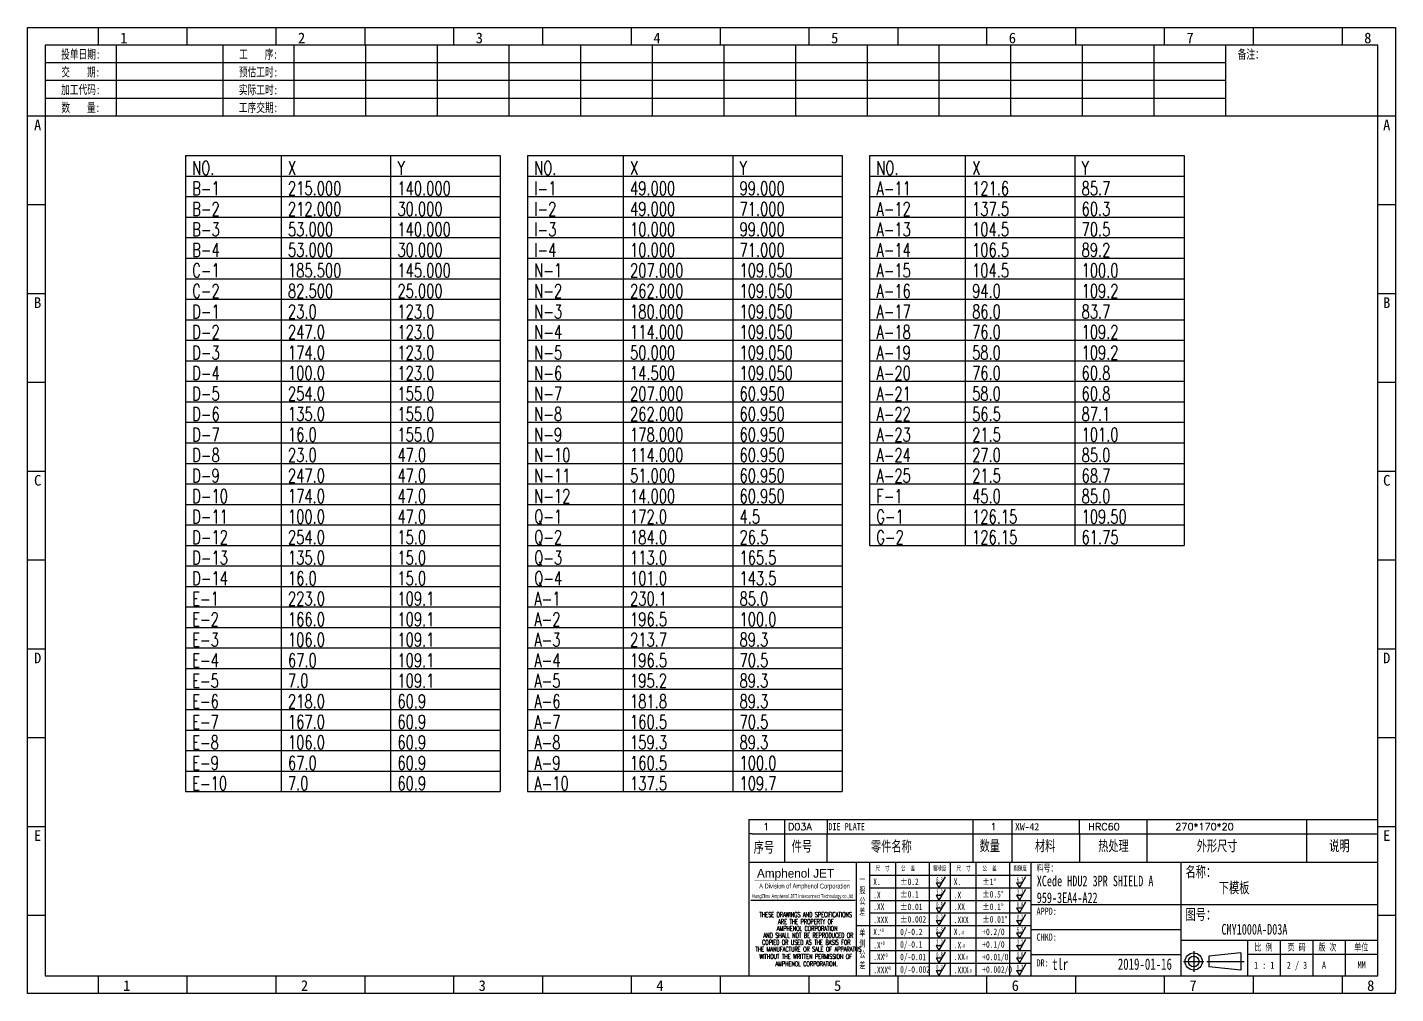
# Model space of a CAD drawing. Header units: millimetres. Extents: x -2852 to 5627, y -2271 to 1849.
# Drawn here: x 3526 to 4156, y -1221 to -776 of the extents above; entities that cross this region are included whole.
import ezdxf
from ezdxf.enums import TextEntityAlignment as Align

# ---------------------------------------------------------------- set-up
doc = ezdxf.new("R2010")
doc.units = ezdxf.units.MM
doc.layers.add('1', color=7, linetype='Continuous')
doc.layers.add('41', color=1, linetype='Continuous')
doc.styles.add('CH', font='仿宋_GB2312_0.ttf')
doc.styles.add('jet01', font='simplex.shx', dxfattribs={"width": 0.7, "bigfont": 'hztxt.shx'})
doc.styles.add('SIMPLEX', font='SIMPLEX')
doc.styles.get("Standard").update_dxf_attribs({"font": '仿宋_GB2312_0.ttf', "width": 0.7})
doc.styles.add('TEXTSTYLE_1', font='TRIUMB.TTF')
doc.styles.add('TEXTSTYLE_2', font='TRIUM.TTF')
doc.styles.add('tk', font='', dxfattribs={"width": 0.7})
doc.styles.add('tk 2', font='仿宋_GB2312_0.ttf', dxfattribs={"width": 0.65})
doc.styles.add('tk 4', font='simplex.shx', dxfattribs={"width": 0.65, "bigfont": 'bigfont.shx'})
doc.styles.get('tk').set_extended_font_data('NSimSun')

# ---------------------------------------------------------------- blocks, each defined once
blk = doc.blocks.new('A3-N')
at = {"layer": '1', "color": 1}
for p, q in [((0, 0), (0, 296.73)), ((0, 296.73), (420, 296.73)), ((21.82, 291.27), (21.82, 296.73)), ((49.09, 291.27), (49.09, 296.73)), ((76.36, 291.27), (76.36, 296.73)), ((103.64, 291.27), (103.64, 296.73)), ((103.64, 291.27), (103.64, 296.73)), ((103.64, 291.27), (103.64, 296.73)), ((130.91, 291.27), (130.91, 296.73)), ((158.18, 291.27), (158.18, 296.73)), ((185.45, 291.27), (185.45, 296.73)), ((212.73, 291.27), (212.73, 296.73)), ((240, 291.27), (240, 296.73)), ((267.27, 291.27), (267.27, 296.73)), ((294.55, 291.27), (294.55, 296.73)), ((321.82, 291.27), (321.82, 296.73)), ((349.09, 291.27), (349.09, 296.73)), ((376.36, 291.27), (376.36, 296.73)), ((403.64, 291.27), (403.64, 296.73)), ((420, 296.73), (420, 1)), ((5.45, 269.45), (0, 269.45)), ((420, 269.45), (414.55, 269.45)), ((5.45, 242.18), (0, 242.18)), ((420, 242.18), (414.55, 242.18)), ((5.45, 214.91), (0, 214.91)), ((420, 214.91), (414.55, 214.91)), ((5.45, 187.64), (0, 187.64)), ((420, 187.64), (414.55, 187.64)), ((5.45, 160.36), (0, 160.36)), ((420, 160.36), (414.55, 160.36)), ((5.45, 133.09), (0, 133.09)), ((420, 133.09), (414.55, 133.09)), ((5.45, 105.82), (0, 105.82)), ((420, 105.82), (414.55, 105.82)), ((5.45, 78.55), (0, 78.55)), ((420, 78.55), (414.55, 78.55)), ((5.45, 51.27), (0, 51.27)), ((420, 51.27), (414.55, 51.27)), ((222.45, 49.09), (221.45, 49.09)), ((221.45, 49.09), (221.45, 40.36)), ((222.45, 49.09), (414.55, 49.09)), ((232.36, 49.09), (232.36, 40.36)), ((245.45, 49.09), (245.45, 40.36)), ((290.18, 49.09), (290.18, 40.36)), ((302.18, 49.09), (302.18, 40.36)), ((322.91, 49.09), (322.91, 40.36)), ((343.64, 49.09), (343.64, 40.36)), ((392.73, 40.36), (392.73, 49.09)), ((258.55, 40.36), (258.55, 5.44)), ((266.45, 40.36), (266.45, 5.44)), ((276.78, 40.36), (276.78, 5.45)), ((291.18, 40.36), (291.18, 5.45)), ((301.51, 40.37), (301.51, 5.46)), ((308.01, 40.36), (308.01, 5.45)), ((354.09, 40.36), (354.09, 5.45)), ((308.01, 32.39), (258.55, 32.39)), ((308.01, 28.54), (258.55, 28.54)), ((414.55, 27.27), (308.01, 27.27)), ((5.45, 24), (0, 24)), ((308.01, 24.69), (258.55, 24.69)), ((420, 24), (414.55, 24)), ((308.01, 16.99), (258.55, 16.99)), ((354.09, 19.63), (308.01, 19.63)), ((308.01, 13.14), (258.55, 13.14)), ((414.55, 16.36), (354.09, 16.36)), ((374.55, 16.36), (374.55, 5.45)), ((384.55, 16.36), (384.55, 5.45)), ((394.55, 16.36), (394.55, 5.45)), ((404.55, 16.36), (404.55, 5.45)), ((308.01, 9.29), (258.55, 9.29)), ((308.01, 11.99), (354.09, 11.99)), ((372.51, 12.49), (362.69, 11.5)), ((362.69, 11.5), (362.69, 8.23)), ((372.51, 12.49), (372.51, 7.25)), ((414.55, 12), (374.55, 12)), ((21.82, 0), (21.82, 5.45)), ((49.09, 0), (49.09, 5.45)), ((76.36, 0), (76.36, 5.45)), ((103.64, 0), (103.64, 5.45)), ((130.91, 0), (130.91, 5.45)), ((158.18, 0), (158.18, 5.45)), ((185.45, 0), (185.45, 5.45)), ((212.73, 0), (212.73, 5.45)), ((240, 0), (240, 5.45)), ((267.27, 0), (267.27, 5.45)), ((294.55, 0), (294.55, 5.45)), ((321.82, 0), (321.82, 5.45)), ((349.09, 0), (349.09, 5.45)), ((372.51, 7.25), (362.69, 8.23)), ((376.36, 0), (376.36, 5.45)), ((403.64, 0), (403.64, 5.45)), ((1, 0), (0, 0)), ((420, 0), (1, 0)), ((420, 0), (420, 1))]:
    blk.add_line(p, q, dxfattribs=at)
at = {"layer": '1'}
for p, q in [((414.55, 278.18), (414.55, 284.73)), ((221.45, 40.36), (221.45, 5.45)), ((221.45, 40.36), (414.55, 40.36)), ((221.45, 40.36), (414.55, 40.36)), ((254.41, 40.36), (254.41, 5.45)), ((283.28, 40.36), (283.28, 5.45)), ((308.01, 36.24), (258.55, 36.24)), ((222.08, 28.67), (254.12, 28.67)), ((308.01, 20.84), (254.41, 20.84))]:
    blk.add_line(p, q, dxfattribs=at)
at = {"layer": '1', "color": 1, "ltscale": 0.05}
for p, q in [((278.93, 34.04), (279.79, 32.56)), ((278.93, 34.04), (280.65, 34.04)), ((281.68, 35.84), (279.79, 32.56)), ((303.66, 34.05), (304.52, 32.56)), ((303.66, 34.05), (305.38, 34.05)), ((306.41, 35.84), (304.52, 32.56)), ((278.93, 30.19), (279.79, 28.71)), ((278.93, 30.19), (280.65, 30.19)), ((281.68, 31.99), (279.79, 28.71)), ((303.66, 30.2), (305.38, 30.2)), ((303.66, 30.2), (304.52, 28.71)), ((306.41, 31.99), (304.52, 28.71)), ((278.93, 26.34), (279.79, 24.86)), ((278.93, 26.34), (280.65, 26.34)), ((281.68, 28.14), (279.79, 24.86)), ((303.66, 26.35), (304.52, 24.86)), ((303.66, 26.35), (305.38, 26.35)), ((306.41, 28.14), (304.52, 24.86)), ((278.93, 22.49), (280.65, 22.49)), ((278.93, 22.49), (279.79, 21.01)), ((281.68, 24.29), (279.79, 21.01)), ((303.66, 22.5), (305.38, 22.5)), ((303.66, 22.5), (304.52, 21.01)), ((306.41, 24.29), (304.52, 21.01)), ((278.93, 18.66), (279.79, 17.17)), ((278.93, 18.66), (280.65, 18.66)), ((281.68, 20.45), (279.79, 17.17)), ((303.66, 18.66), (304.52, 17.18)), ((303.66, 18.66), (305.38, 18.66)), ((306.41, 20.46), (304.52, 17.18)), ((278.93, 14.81), (280.65, 14.81)), ((278.93, 14.81), (279.79, 13.32)), ((281.68, 16.6), (279.79, 13.32)), ((281.68, 12.75), (279.79, 9.47)), ((303.66, 14.81), (305.38, 14.81)), ((303.66, 14.81), (304.52, 13.33)), ((306.41, 16.61), (304.52, 13.33)), ((306.41, 12.76), (304.52, 9.48)), ((278.93, 10.96), (279.79, 9.47)), ((278.93, 10.96), (280.65, 10.96)), ((281.68, 8.9), (279.79, 5.62)), ((303.66, 10.96), (304.52, 9.48)), ((303.66, 10.96), (305.38, 10.96)), ((306.41, 8.91), (304.52, 5.63)), ((278.93, 7.11), (279.79, 5.62)), ((278.93, 7.11), (280.65, 7.11)), ((303.66, 7.11), (305.38, 7.11)), ((303.66, 7.11), (304.52, 5.63))]:
    blk.add_line(p, q, dxfattribs=at)
at = {"layer": '1', "color": 1, "ltscale": 0.1}
for p, q in [((358.01, 13.02), (358.01, 6.71)), ((354.86, 9.87), (361.17, 9.87)), ((362.03, 9.87), (373.54, 9.87))]:
    blk.add_line(p, q, dxfattribs=at)
at = {"layer": '1'}
blk.add_lwpolyline([(221.45, 5.45), (414.55, 5.45), (414.55, 291.27), (5.45, 291.27), (5.45, 5.45), (414.55, 5.45)], dxfattribs=at)
at = {"layer": '1', "color": 7, "linetype": 'Continuous', "const_width": 0.123}
blk.add_lwpolyline([(223.11, 34.74), (252.6, 34.76)], dxfattribs=at)
at = {"layer": '1', "color": 1}
for radius in [2.62, 1.64]:
    blk.add_circle((358.01, 9.87), radius, dxfattribs=at)
at = {"layer": '41'}
for p, q in [((27.27, 291.27), (27.27, 269.45)), ((60, 291.27), (60, 269.45)), ((81.82, 291.27), (81.82, 269.45)), ((103.82, 291.27), (103.82, 269.45)), ((125.82, 291.27), (125.82, 269.45)), ((147.82, 291.27), (147.82, 269.45)), ((169.82, 291.27), (169.82, 269.45)), ((191.82, 291.27), (191.82, 269.45)), ((213.82, 291.27), (213.82, 269.45)), ((235.82, 291.27), (235.82, 269.45)), ((257.82, 291.27), (257.82, 269.45)), ((279.82, 291.27), (279.82, 269.45)), ((301.82, 291.27), (301.82, 269.45)), ((323.82, 291.27), (323.82, 269.45)), ((345.82, 291.27), (345.82, 269.45)), ((367.82, 291.27), (367.82, 269.45)), ((367.82, 285.82), (5.45, 285.82)), ((367.82, 280.36), (5.45, 280.36)), ((367.82, 274.91), (5.45, 274.91)), ((414.55, 269.45), (5.45, 269.45))]:
    blk.add_line(p, q, dxfattribs=at)
at = {"layer": '1', "color": 1}
for s, p in [('1', (29.64, 295.11)), ('2', (84.18, 295.11)), ('3', (138.73, 295.11)), ('4', (193.27, 295.11)), ('5', (247.82, 295.11)), ('6', (302.36, 295.11)), ('7', (356.91, 295.11)), ('8', (411.45, 295.11)), ('1', (30.53, 4.11)), ('2', (85.08, 4.11)), ('3', (139.62, 4.11)), ('4', (194.17, 4.11)), ('5', (248.72, 4.11)), ('6', (303.26, 4.11)), ('7', (357.81, 4.11)), ('8', (412.35, 4.11))]:
    blk.add_text(s, height=3.27, dxfattribs=at).set_placement(p, align=Align.TOP_CENTER)
at = {"layer": '1', "style": 'tk', "width": 0.7}
for s, p in [('投单日期:', (16.36, 288.55)), ('工    序:', (70.91, 288.55)), ('备注：', (375.51, 288.55)), ('交    期:', (16.36, 283.09)), ('预估工时:', (70.91, 283.09)), ('加工代码:', (16.36, 277.64)), ('实际工时:', (70.91, 277.64)), ('数    量:', (16.36, 272.18)), ('工序交期:', (70.91, 272.18))]:
    blk.add_text(s, height=2.727, dxfattribs=at).set_placement(p, align=Align.MIDDLE)
at = {"layer": '1', "color": 1}
for s, p in [('A', (2.04, 268.36)), ('B', (2.04, 213.82)), ('C', (2.04, 159.27)), ('D', (2.04, 104.73)), ('E', (2.04, 50.18))]:
    blk.add_text(s, height=3.27, dxfattribs=at).set_placement(p, align=Align.TOP_LEFT)
for s, p in [('A', (418.37, 268.36)), ('B', (418.37, 213.82)), ('C', (418.37, 159.27)), ('D', (418.37, 104.73)), ('E', (418.37, 50.18))]:
    blk.add_text(s, height=3.27, dxfattribs=at).set_placement(p, align=Align.TOP_RIGHT)
at = {"layer": '1', "color": 1, "style": 'tk 2', "width": 0.7}
for s, height, p in [('序号', 3.273, (222.96, 43.34)), ('件号', 3.273, (234.62, 43.61)), ('零件名称', 3.273, (258.97, 43.61)), ('数量', 3.273, (292.3, 43.78)), ('材料', 3.273, (309.27, 43.78)), ('热处理', 3.273, (328.71, 43.78)), ('外形尺寸', 3.273, (358.94, 43.78)), ('说明', 3.273, (399.61, 43.78)), ('料号：', 2.182, (309.77, 37.46)), ('名称：', 3.273, (355.52, 35.79)), ('图号：', 3.273, (355.52, 22.7)), ('比 例', 2.182, (376.69, 13.18)), ('页 码', 2.182, (386.85, 13.18)), ('版 次', 2.182, (396.31, 13.18)), ('单位', 2.182, (407.35, 13.18))]:
    blk.add_text(s, height=height, dxfattribs=at).set_placement(p)
at = {"layer": '1', "color": 7, "linetype": 'Continuous', "style": 'TEXTSTYLE_1'}
blk.add_text('Amphenol JET', height=2.7, dxfattribs=at).set_placement((223.96, 35.61))
at = {"layer": '1', "color": 7, "linetype": 'Continuous'}
for s, height, style, width, p in [('A Division of Amphenol Corporation', 1.5, 'TEXTSTYLE_2', 0.7, (224.64, 32.29)), ('HangZhou Amphenol JET Interconnect Technology co.,ltd ', 1.2, 'TEXTSTYLE_2', 0.6, (222.47, 29.36)), ('THESE DRAWINGS AND SPECIFICATIONS', 1.5, 'tk 4', 0.6, (224.73, 23.52)), ('ARE THE PROPERTY OF', 1.5, 'tk 4', 0.6, (230.45, 21.35)), ('AND SHALL NOT BE REPRODUCED OR', 1.5, 'tk 4', 0.6, (225.95, 17.17)), ('AMPHENOL CORPORATION', 1.5, 'tk 4', 0.6, (230.04, 19.27)), ('THE MANUFACTURE OR SALE OF APPARATUS', 1.5, 'tk 4', 0.6, (223.5, 12.92)), ('COPIED OR USED AS THE BASIS FOR', 1.5, 'tk 4', 0.6, (225.54, 15.02)), ('WITHOUT THE WRITTEN PERMISSION OF', 1.5, 'tk 4', 0.6, (224.73, 10.67)), ('AMPHENOL CORPORATION.', 1.5, 'tk 4', 0.6, (229.63, 8.4))]:
    blk.add_text(s, height=height, dxfattribs=dict(at, style=style, width=width)).set_placement(p)
at = {"layer": '1', "color": 1, "style": 'tk 2', "width": 0.7}
for s, p in [('X.', (259.64, 34.37)), ('%%P0.2', (267.9, 34.37)), ('X.', (284.37, 34.37)), ('%%P1%%D', (293.12, 34.37)), ('.X', (259.64, 30.28)), ('%%P0.1', (267.9, 30.52)), ('.X', (284.37, 30.28)), ('%%P0.5%%D', (293.12, 30.52)), ('.XX', (259.64, 26.71)), ('%%P0.01', (267.9, 26.67)), ('.XX', (284.37, 26.71)), ('%%P0.1%%D', (293.12, 26.67)), ('.XXX', (259.64, 22.68)), ('%%P0.002', (267.9, 22.82)), ('.XXX', (284.37, 22.68)), ('%%P0.01%%D', (293.12, 22.82)), ('X.', (259.64, 18.97)), ('0/-0.2', (267.9, 18.97)), ('X.', (284.37, 18.97)), ('+0.2/0', (293.12, 18.97)), ('.X', (259.64, 14.88)), ('0/-0.1', (267.9, 15.12)), ('.X', (284.37, 14.88)), ('+0.1/0', (293.12, 15.12)), ('.XX', (259.64, 11.31)), ('0/-0.01', (267.9, 11.27)), ('0/-0.002', (267.9, 7.42)), ('.XX', (284.37, 11.31)), ('+0.01/0', (293.12, 11.27)), ('+0.002/0', (293.12, 7.42)), ('.XXX', (259.64, 7.28)), ('.XXX', (284.37, 7.28))]:
    blk.add_text(s, height=2, dxfattribs=at).set_placement(p, align=Align.MIDDLE_LEFT)
at = {"layer": '1', "color": 1, "ltscale": 0.05, "style": 'tk 2', "width": 0.5}
for s, p in [('6.3', (279.01, 34.26)), ('6.3', (303.74, 34.27)), ('3.2', (279.01, 30.41)), ('3.2', (303.74, 30.42)), ('0.8', (279.01, 26.56)), ('0.8', (303.74, 26.57)), ('0.2', (279.01, 22.71)), ('0.2', (303.74, 22.72)), ('6.3', (279.01, 18.87)), ('6.3', (303.74, 18.88)), ('3.2', (279.01, 15.02)), ('0.8', (279.01, 11.17)), ('3.2', (303.74, 15.03)), ('0.8', (303.74, 11.18)), ('0.2', (279.01, 7.32)), ('0.2', (303.74, 7.33))]:
    blk.add_text(s, height=1.6, dxfattribs=at).set_placement(p)
at = {"layer": '1', "style": 'tk 2', "width": 0.7}
for s, p in [('APPD:', (309.77, 24.21)), ('CHKD:', (309.77, 16.27)), ('DR:', (309.77, 8.35))]:
    blk.add_text(s, height=2.182, dxfattribs=at).set_placement(p)
at = {"layer": '1', "color": 7, "style": 'tk 2', "width": 0.7}
blk.add_text('MM', height=2.182, dxfattribs=at).set_placement((408.31, 7.75))
at = {"layer": '1', "color": 1, "ltscale": 0.05, "char_height": 1.5, "width": 6.3627, "attachment_point": 1, "style": 'tk 2'}
for s, insert in [('尺  寸', (260.31, 39.25)), ('公  差', (268.17, 39.25)), ('粗糙度', (277.98, 39.25)), ('尺  寸', (285.2, 39.25)), ('公  差', (293.18, 39.25)), ('粗糙度', (302.71, 39.26))]:
    blk.add_mtext(s, dxfattribs=dict(at, insert=insert))
at = {"layer": '1', "ltscale": 0.05, "char_height": 2, "width": 2.5195, "attachment_point": 1, "style": 'tk 2'}
for s, insert in [('一般公差', (255.39, 36.11)), ('单侧公差', (255.39, 19.71))]:
    blk.add_mtext(s, dxfattribs=dict(at, insert=insert))
at = {"layer": '1', "color": 1, "ltscale": 0.05, "char_height": 1.2, "width": 5.1396, "attachment_point": 1, "line_spacing_factor": 0.8, "style": 'tk 2'}
for s, insert in [('+0', (261.58, 20.13)), ('-0', (286.31, 19.33)), ('+0', (261.88, 16.09)), ('-0', (286.61, 15.29)), ('+0', (262.79, 12.45)), ('+0', (263.87, 8.44)), ('-0', (287.51, 11.65)), ('-0', (288.59, 7.64))]:
    blk.add_mtext(s, dxfattribs=dict(at, insert=insert))
at = {"layer": '1', "style": 'tk 2', "width": 0.7}
for tag, p in [('PATR-NO1', (309.84, 32.96)), ('TITLE', (365.74, 30.9)), ('PATR-NO2', (309.84, 27.81)), ('DWG-NO:', (366.54, 18.14))]:
    blk.add_attdef(tag, p, '', height=3.27, dxfattribs=at)
at = {"layer": '1', "color": 1, "style": 'tk 2', "width": 0.7}
for tag, p in [('DRAW', (314.55, 7.27)), ('DATE', (334.72, 7.32))]:
    blk.add_attdef(tag, p, '', height=3.49, dxfattribs=at)
at = {"layer": '1', "style": 'tk 2', "width": 0.7}
for tag, p in [('SCALE', (376.55, 8.73)), ('SHEET', (386.6, 8.72)), ('REV', (397.38, 8.73))]:
    blk.add_attdef(tag, text='', height=2.18, dxfattribs=at).set_placement(p, align=Align.MIDDLE_LEFT)
blk = doc.blocks.new('FB3')
at = {"layer": '1', "color": 1}
for p, q in [((0, 4.36), (193.09, 4.36)), ((0, 4.36), (0, 0)), ((10.91, 4.36), (10.91, 0)), ((24, 4.36), (24, 0)), ((68.73, 4.36), (68.73, 0)), ((80.73, 4.36), (80.73, 0)), ((101.45, 4.36), (101.45, 0)), ((122.18, 4.36), (122.18, 0)), ((171.27, 0), (171.27, 4.36))]:
    blk.add_line(p, q, dxfattribs=at)
at = {"layer": '1'}
for tag, style, p in [('ITEM', 'SIMPLEX', (4.36, 2.18)), ('PARTNO', 'SIMPLEX', (12, 2.18)), ('QTY', 'SIMPLEX', (74.18, 2.18)), ('MATL', 'CH', (81.72, 2.18)), ('FINISH', 'SIMPLEX', (104.17, 2.18)), ('SPEC', 'SIMPLEX', (130.91, 2.18)), ('REMARK', 'SIMPLEX', (174.06, 2.18))]:
    blk.add_attdef(tag, text='', height=2.18, dxfattribs=dict(at, style=style)).set_placement(p, align=Align.MIDDLE_LEFT)
at = {"layer": '1', "style": 'tk', "width": 0.7}
blk.add_attdef('DIE', text='', height=2.18, dxfattribs=at).set_placement((24.43, 2.18), align=Align.MIDDLE_LEFT)

msp = doc.modelspace()

# ---------------------------------------------------------------- linework, layer by layer
at = {"layer": '41', "ltscale": 0.05}
for p, q in [((3598.7426, -834.8462), (3743.6426, -834.8462)), ((3598.7426, -834.8462), (3598.7426, -1127.7962)), ((3642.8426, -834.8462), (3642.8426, -1127.7962)), ((3693.2426, -834.8462), (3693.2426, -1127.7962)), ((3743.6426, -834.8462), (3743.6426, -1127.7962)), ((3756.2426, -834.8462), (3901.1426, -834.8462)), ((3756.2426, -834.8462), (3756.2426, -1127.7962)), ((3800.3426, -834.8462), (3800.3426, -1127.7962)), ((3850.7426, -834.8462), (3850.7426, -1127.7962)), ((3901.1426, -834.8462), (3901.1426, -1127.7962)), ((3913.7426, -834.8462), (4058.6426, -834.8462)), ((3913.7426, -834.8462), (3913.7426, -1014.3962)), ((3957.8426, -834.8462), (3957.8426, -1014.3962)), ((4008.2426, -834.8462), (4008.2426, -1014.3962)), ((4058.6426, -834.8462), (4058.6426, -1014.3962)), ((3598.7426, -844.2962), (3743.6426, -844.2962)), ((3756.2426, -844.2962), (3901.1426, -844.2962)), ((3913.7426, -844.2962), (4058.6426, -844.2962)), ((3598.7426, -853.7462), (3743.6426, -853.7462)), ((3756.2426, -853.7462), (3901.1426, -853.7462)), ((3913.7426, -853.7462), (4058.6426, -853.7462)), ((3598.7426, -863.1962), (3743.6426, -863.1962)), ((3756.2426, -863.1962), (3901.1426, -863.1962)), ((3913.7426, -863.1962), (4058.6426, -863.1962)), ((3598.7426, -872.6462), (3743.6426, -872.6462)), ((3756.2426, -872.6462), (3901.1426, -872.6462)), ((3913.7426, -872.6462), (4058.6426, -872.6462)), ((3598.7426, -882.0962), (3743.6426, -882.0962)), ((3756.2426, -882.0962), (3901.1426, -882.0962)), ((3913.7426, -882.0962), (4058.6426, -882.0962)), ((3598.7426, -891.5462), (3743.6426, -891.5462)), ((3756.2426, -891.5462), (3901.1426, -891.5462)), ((3913.7426, -891.5462), (4058.6426, -891.5462)), ((3598.7426, -900.9962), (3743.6426, -900.9962)), ((3756.2426, -900.9962), (3901.1426, -900.9962)), ((3913.7426, -900.9962), (4058.6426, -900.9962)), ((3598.7426, -910.4462), (3743.6426, -910.4462)), ((3756.2426, -910.4462), (3901.1426, -910.4462)), ((3913.7426, -910.4462), (4058.6426, -910.4462)), ((3598.7426, -919.8962), (3743.6426, -919.8962)), ((3756.2426, -919.8962), (3901.1426, -919.8962)), ((3913.7426, -919.8962), (4058.6426, -919.8962)), ((3598.7426, -929.3462), (3743.6426, -929.3462)), ((3756.2426, -929.3462), (3901.1426, -929.3462)), ((3913.7426, -929.3462), (4058.6426, -929.3462)), ((3598.7426, -938.7962), (3743.6426, -938.7962)), ((3756.2426, -938.7962), (3901.1426, -938.7962)), ((3913.7426, -938.7962), (4058.6426, -938.7962)), ((3598.7426, -948.2462), (3743.6426, -948.2462)), ((3756.2426, -948.2462), (3901.1426, -948.2462)), ((3913.7426, -948.2462), (4058.6426, -948.2462)), ((3598.7426, -957.6962), (3743.6426, -957.6962)), ((3756.2426, -957.6962), (3901.1426, -957.6962)), ((3913.7426, -957.6962), (4058.6426, -957.6962)), ((3598.7426, -967.1462), (3743.6426, -967.1462)), ((3756.2426, -967.1462), (3901.1426, -967.1462)), ((3913.7426, -967.1462), (4058.6426, -967.1462)), ((3598.7426, -976.5962), (3743.6426, -976.5962)), ((3756.2426, -976.5962), (3901.1426, -976.5962)), ((3913.7426, -976.5962), (4058.6426, -976.5962)), ((3598.7426, -986.0462), (3743.6426, -986.0462)), ((3756.2426, -986.0462), (3901.1426, -986.0462)), ((3913.7426, -986.0462), (4058.6426, -986.0462)), ((3598.7426, -995.4962), (3743.6426, -995.4962)), ((3756.2426, -995.4962), (3901.1426, -995.4962)), ((3913.7426, -995.4962), (4058.6426, -995.4962)), ((3598.7426, -1004.9462), (3743.6426, -1004.9462)), ((3756.2426, -1004.9462), (3901.1426, -1004.9462)), ((3913.7426, -1004.9462), (4058.6426, -1004.9462)), ((3598.7426, -1014.3962), (3743.6426, -1014.3962)), ((3756.2426, -1014.3962), (3901.1426, -1014.3962)), ((3913.7426, -1014.3962), (4058.6426, -1014.3962)), ((3598.7426, -1023.8462), (3743.6426, -1023.8462)), ((3756.2426, -1023.8462), (3901.1426, -1023.8462)), ((3598.7426, -1033.2962), (3743.6426, -1033.2962)), ((3756.2426, -1033.2962), (3901.1426, -1033.2962)), ((3598.7426, -1042.7462), (3743.6426, -1042.7462)), ((3756.2426, -1042.7462), (3901.1426, -1042.7462)), ((3598.7426, -1052.1962), (3743.6426, -1052.1962)), ((3756.2426, -1052.1962), (3901.1426, -1052.1962)), ((3598.7426, -1061.6462), (3743.6426, -1061.6462)), ((3756.2426, -1061.6462), (3901.1426, -1061.6462)), ((3598.7426, -1071.0962), (3743.6426, -1071.0962)), ((3756.2426, -1071.0962), (3901.1426, -1071.0962)), ((3598.7426, -1080.5462), (3743.6426, -1080.5462)), ((3756.2426, -1080.5462), (3901.1426, -1080.5462)), ((3598.7426, -1089.9962), (3743.6426, -1089.9962)), ((3756.2426, -1089.9962), (3901.1426, -1089.9962)), ((3598.7426, -1099.4462), (3743.6426, -1099.4462)), ((3756.2426, -1099.4462), (3901.1426, -1099.4462)), ((3598.7426, -1108.8962), (3743.6426, -1108.8962)), ((3756.2426, -1108.8962), (3901.1426, -1108.8962)), ((3598.7426, -1118.3462), (3743.6426, -1118.3462)), ((3756.2426, -1118.3462), (3901.1426, -1118.3462)), ((3598.7426, -1127.7962), (3743.6426, -1127.7962)), ((3756.2426, -1127.7962), (3901.1426, -1127.7962))]:
    msp.add_line(p, q, dxfattribs=at)

# ---------------------------------------------------------------- block references
at = {"layer": '1', "ltscale": 0.05, "xscale": 1.5, "yscale": 1.5, "zscale": 1.5}
for name, p, values in [('A3-N', (3525.9942, -1220.8642), {'DWG-NO:': 'CMY1000A-D03A', 'TITLE': '下模板', 'REV': 'A', 'SHEET': '2 / 3', 'DRAW': 'tlr', 'DATE': '2019-01-16', 'PATR-NO1': 'XCede HDU2 3PR SHIELD A', 'PATR-NO2': '959-3EA4-A22', 'SCALE': '1 : 1'}), ('FB3', (3858.176, -1147.2278), {'PARTNO': 'D03A', 'ITEM': '1', 'DIE': 'DIE PLATE', 'QTY': '1', 'MATL': 'XW-42', 'FINISH': 'HRC60', 'SPEC': '270*170*20'})]:
    msp.add_blockref(name, p, dxfattribs=at).add_auto_attribs(values)

# ---------------------------------------------------------------- texts
at = {"layer": '41', "ltscale": 0.05, "style": 'jet01', "width": 0.7}
for s, p in [('NO.', (3601.8926, -843.6662)), ('X', (3645.9926, -843.6662)), ('Y', (3696.3926, -843.6662)), ('NO.', (3759.3926, -843.6662)), ('X', (3803.4926, -843.6662)), ('Y', (3853.8926, -843.6662)), ('NO.', (3916.8926, -843.6662)), ('X', (3960.9926, -843.6662)), ('Y', (4011.3926, -843.6662)), ('B-1', (3601.8926, -853.1162)), ('215.000', (3645.9926, -853.1162)), ('140.000', (3696.3926, -853.1162)), ('I-1', (3759.3926, -853.1162)), ('49.000', (3803.4926, -853.1162)), ('99.000', (3853.8926, -853.1162)), ('A-11', (3916.8926, -853.1162)), ('121.6', (3960.9926, -853.1162)), ('85.7', (4011.3926, -853.1162)), ('B-2', (3601.8926, -862.5662)), ('212.000', (3645.9926, -862.5662)), ('30.000', (3696.3926, -862.5662)), ('I-2', (3759.3926, -862.5662)), ('49.000', (3803.4926, -862.5662)), ('71.000', (3853.8926, -862.5662)), ('A-12', (3916.8926, -862.5662)), ('137.5', (3960.9926, -862.5662)), ('60.3', (4011.3926, -862.5662)), ('B-3', (3601.8926, -872.0162)), ('53.000', (3645.9926, -872.0162)), ('140.000', (3696.3926, -872.0162)), ('I-3', (3759.3926, -872.0162)), ('10.000', (3803.4926, -872.0162)), ('99.000', (3853.8926, -872.0162)), ('A-13', (3916.8926, -872.0162)), ('104.5', (3960.9926, -872.0162)), ('70.5', (4011.3926, -872.0162)), ('B-4', (3601.8926, -881.4662)), ('53.000', (3645.9926, -881.4662)), ('30.000', (3696.3926, -881.4662)), ('I-4', (3759.3926, -881.4662)), ('10.000', (3803.4926, -881.4662)), ('71.000', (3853.8926, -881.4662)), ('A-14', (3916.8926, -881.4662)), ('106.5', (3960.9926, -881.4662)), ('89.2', (4011.3926, -881.4662)), ('C-1', (3601.8926, -890.9162)), ('185.500', (3645.9926, -890.9162)), ('145.000', (3696.3926, -890.9162)), ('N-1', (3759.3926, -890.9162)), ('207.000', (3803.4926, -890.9162)), ('109.050', (3853.8926, -890.9162)), ('A-15', (3916.8926, -890.9162)), ('104.5', (3960.9926, -890.9162)), ('100.0', (4011.3926, -890.9162)), ('C-2', (3601.8926, -900.3662)), ('82.500', (3645.9926, -900.3662)), ('25.000', (3696.3926, -900.3662)), ('N-2', (3759.3926, -900.3662)), ('262.000', (3803.4926, -900.3662)), ('109.050', (3853.8926, -900.3662)), ('A-16', (3916.8926, -900.3662)), ('94.0', (3960.9926, -900.3662)), ('109.2', (4011.3926, -900.3662)), ('D-1', (3601.8926, -909.8162)), ('23.0', (3645.9926, -909.8162)), ('123.0', (3696.3926, -909.8162)), ('N-3', (3759.3926, -909.8162)), ('180.000', (3803.4926, -909.8162)), ('109.050', (3853.8926, -909.8162)), ('A-17', (3916.8926, -909.8162)), ('86.0', (3960.9926, -909.8162)), ('83.7', (4011.3926, -909.8162)), ('D-2', (3601.8926, -919.2662)), ('247.0', (3645.9926, -919.2662)), ('123.0', (3696.3926, -919.2662)), ('N-4', (3759.3926, -919.2662)), ('114.000', (3803.4926, -919.2662)), ('109.050', (3853.8926, -919.2662)), ('A-18', (3916.8926, -919.2662)), ('76.0', (3960.9926, -919.2662)), ('109.2', (4011.3926, -919.2662)), ('D-3', (3601.8926, -928.7162)), ('174.0', (3645.9926, -928.7162)), ('123.0', (3696.3926, -928.7162)), ('N-5', (3759.3926, -928.7162)), ('50.000', (3803.4926, -928.7162)), ('109.050', (3853.8926, -928.7162)), ('A-19', (3916.8926, -928.7162)), ('58.0', (3960.9926, -928.7162)), ('109.2', (4011.3926, -928.7162)), ('D-4', (3601.8926, -938.1662)), ('100.0', (3645.9926, -938.1662)), ('123.0', (3696.3926, -938.1662)), ('N-6', (3759.3926, -938.1662)), ('14.500', (3803.4926, -938.1662)), ('109.050', (3853.8926, -938.1662)), ('A-20', (3916.8926, -938.1662)), ('76.0', (3960.9926, -938.1662)), ('60.8', (4011.3926, -938.1662)), ('D-5', (3601.8926, -947.6162)), ('254.0', (3645.9926, -947.6162)), ('155.0', (3696.3926, -947.6162)), ('N-7', (3759.3926, -947.6162)), ('207.000', (3803.4926, -947.6162)), ('60.950', (3853.8926, -947.6162)), ('A-21', (3916.8926, -947.6162)), ('58.0', (3960.9926, -947.6162)), ('60.8', (4011.3926, -947.6162)), ('D-6', (3601.8926, -957.0662)), ('135.0', (3645.9926, -957.0662)), ('155.0', (3696.3926, -957.0662)), ('N-8', (3759.3926, -957.0662)), ('262.000', (3803.4926, -957.0662)), ('60.950', (3853.8926, -957.0662)), ('A-22', (3916.8926, -957.0662)), ('56.5', (3960.9926, -957.0662)), ('87.1', (4011.3926, -957.0662)), ('D-7', (3601.8926, -966.5162)), ('16.0', (3645.9926, -966.5162)), ('155.0', (3696.3926, -966.5162)), ('N-9', (3759.3926, -966.5162)), ('178.000', (3803.4926, -966.5162)), ('60.950', (3853.8926, -966.5162)), ('A-23', (3916.8926, -966.5162)), ('21.5', (3960.9926, -966.5162)), ('101.0', (4011.3926, -966.5162)), ('D-8', (3601.8926, -975.9662)), ('23.0', (3645.9926, -975.9662)), ('47.0', (3696.3926, -975.9662)), ('N-10', (3759.3926, -975.9662)), ('114.000', (3803.4926, -975.9662)), ('60.950', (3853.8926, -975.9662)), ('A-24', (3916.8926, -975.9662)), ('27.0', (3960.9926, -975.9662)), ('85.0', (4011.3926, -975.9662)), ('D-9', (3601.8926, -985.4162)), ('247.0', (3645.9926, -985.4162)), ('47.0', (3696.3926, -985.4162)), ('N-11', (3759.3926, -985.4162)), ('51.000', (3803.4926, -985.4162)), ('60.950', (3853.8926, -985.4162)), ('A-25', (3916.8926, -985.4162)), ('21.5', (3960.9926, -985.4162)), ('68.7', (4011.3926, -985.4162)), ('D-10', (3601.8926, -994.8662)), ('174.0', (3645.9926, -994.8662)), ('47.0', (3696.3926, -994.8662)), ('N-12', (3759.3926, -994.8662)), ('14.000', (3803.4926, -994.8662)), ('60.950', (3853.8926, -994.8662)), ('F-1', (3916.8926, -994.8662)), ('45.0', (3960.9926, -994.8662)), ('85.0', (4011.3926, -994.8662)), ('D-11', (3601.8926, -1004.3162)), ('100.0', (3645.9926, -1004.3162)), ('47.0', (3696.3926, -1004.3162)), ('Q-1', (3759.3926, -1004.3162)), ('172.0', (3803.4926, -1004.3162)), ('4.5', (3853.8926, -1004.3162)), ('G-1', (3916.8926, -1004.3162)), ('126.15', (3960.9926, -1004.3162)), ('109.50', (4011.3926, -1004.3162)), ('D-12', (3601.8926, -1013.7662)), ('254.0', (3645.9926, -1013.7662)), ('15.0', (3696.3926, -1013.7662)), ('Q-2', (3759.3926, -1013.7662)), ('184.0', (3803.4926, -1013.7662)), ('26.5', (3853.8926, -1013.7662)), ('G-2', (3916.8926, -1013.7662)), ('126.15', (3960.9926, -1013.7662)), ('61.75', (4011.3926, -1013.7662)), ('D-13', (3601.8926, -1023.2162)), ('135.0', (3645.9926, -1023.2162)), ('15.0', (3696.3926, -1023.2162)), ('Q-3', (3759.3926, -1023.2162)), ('113.0', (3803.4926, -1023.2162)), ('165.5', (3853.8926, -1023.2162)), ('D-14', (3601.8926, -1032.6662)), ('16.0', (3645.9926, -1032.6662)), ('15.0', (3696.3926, -1032.6662)), ('Q-4', (3759.3926, -1032.6662)), ('101.0', (3803.4926, -1032.6662)), ('143.5', (3853.8926, -1032.6662)), ('E-1', (3601.8926, -1042.1162)), ('223.0', (3645.9926, -1042.1162)), ('109.1', (3696.3926, -1042.1162)), ('A-1', (3759.3926, -1042.1162)), ('230.1', (3803.4926, -1042.1162)), ('85.0', (3853.8926, -1042.1162)), ('E-2', (3601.8926, -1051.5662)), ('166.0', (3645.9926, -1051.5662)), ('109.1', (3696.3926, -1051.5662)), ('A-2', (3759.3926, -1051.5662)), ('196.5', (3803.4926, -1051.5662)), ('100.0', (3853.8926, -1051.5662)), ('E-3', (3601.8926, -1061.0162)), ('106.0', (3645.9926, -1061.0162)), ('109.1', (3696.3926, -1061.0162)), ('A-3', (3759.3926, -1061.0162)), ('213.7', (3803.4926, -1061.0162)), ('89.3', (3853.8926, -1061.0162)), ('E-4', (3601.8926, -1070.4662)), ('67.0', (3645.9926, -1070.4662)), ('109.1', (3696.3926, -1070.4662)), ('A-4', (3759.3926, -1070.4662)), ('196.5', (3803.4926, -1070.4662)), ('70.5', (3853.8926, -1070.4662)), ('E-5', (3601.8926, -1079.9162)), ('7.0', (3645.9926, -1079.9162)), ('109.1', (3696.3926, -1079.9162)), ('A-5', (3759.3926, -1079.9162)), ('195.2', (3803.4926, -1079.9162)), ('89.3', (3853.8926, -1079.9162)), ('E-6', (3601.8926, -1089.3662)), ('218.0', (3645.9926, -1089.3662)), ('60.9', (3696.3926, -1089.3662)), ('A-6', (3759.3926, -1089.3662)), ('181.8', (3803.4926, -1089.3662)), ('89.3', (3853.8926, -1089.3662)), ('E-7', (3601.8926, -1098.8162)), ('167.0', (3645.9926, -1098.8162)), ('60.9', (3696.3926, -1098.8162)), ('A-7', (3759.3926, -1098.8162)), ('160.5', (3803.4926, -1098.8162)), ('70.5', (3853.8926, -1098.8162)), ('E-8', (3601.8926, -1108.2662)), ('106.0', (3645.9926, -1108.2662)), ('60.9', (3696.3926, -1108.2662)), ('A-8', (3759.3926, -1108.2662)), ('159.3', (3803.4926, -1108.2662)), ('89.3', (3853.8926, -1108.2662)), ('E-9', (3601.8926, -1117.7162)), ('67.0', (3645.9926, -1117.7162)), ('60.9', (3696.3926, -1117.7162)), ('A-9', (3759.3926, -1117.7162)), ('160.5', (3803.4926, -1117.7162)), ('100.0', (3853.8926, -1117.7162)), ('E-10', (3601.8926, -1127.1662)), ('7.0', (3645.9926, -1127.1662)), ('60.9', (3696.3926, -1127.1662)), ('A-10', (3759.3926, -1127.1662)), ('137.5', (3803.4926, -1127.1662)), ('109.7', (3853.8926, -1127.1662))]:
    msp.add_text(s, height=6.3, dxfattribs=at).set_placement(p)

doc.saveas('drawing.dxf')
